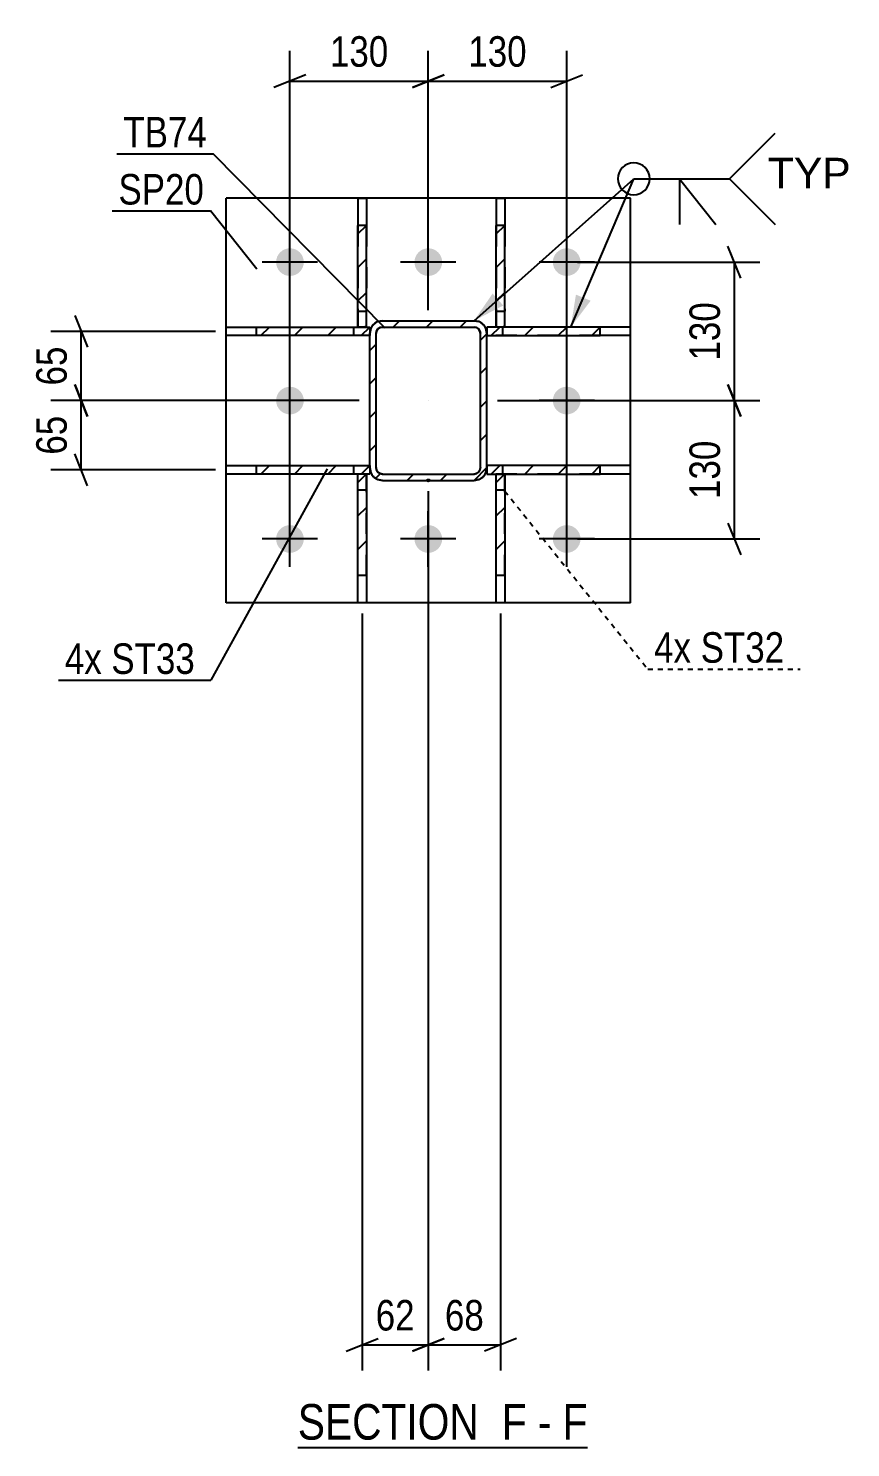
# Model space of a CAD drawing. Header units: millimetres. Extents: x 0 to 1797, y -6 to 560.
# Drawn here: x 1369.2 to 1446.4, y -5.5 to 127.7 of the extents above; entities that cross this region are included whole.
import ezdxf

# ---------------------------------------------------------------- set-up
doc = ezdxf.new("R2010")
doc.units = ezdxf.units.MM
for name, pattern in [('DXK_LINE_DOT2', [3.9198, 1.9599, -1.9599]), ('DXK_LINE_DOT3', [5.9187, 2.979, -0.9799, 0.9799, -0.9799]), ('DXK_LINE_DOT4', [0.9408, 0.4704, -0.4704])]:
    doc.linetypes.add(name, pattern=pattern)
doc.styles.add('Arial', font='ARIAL.TTF', dxfattribs={"height": 0.2})
doc.styles.add('Arial Narrow', font='ARIALN.TTF', dxfattribs={"height": 0.2})

# ---------------------------------------------------------------- blocks, each defined once
blk = doc.blocks.new('Unknown-814276781-17 - 2254')
at = {"color": 6, "linetype": 'Continuous'}
blk.add_line((1394.48, -5.54), (1421.7, -5.54), dxfattribs=at)
at = {"color": 0, "linetype": 'Continuous'}
for points in [[(1412.59, -4.79), (1412.59, -1.29), (1394.48, -1.29), (1394.48, -4.79)], [(1415.98, -4.79), (1415.98, -1.29), (1413.64, -1.29), (1413.64, -4.79)], [(1418.31, -4.79), (1418.31, -1.29), (1417.03, -1.29), (1417.03, -4.79)], [(1421.7, -4.79), (1421.7, -1.29), (1419.36, -1.29), (1419.36, -4.79)]]:
    blk.add_wipeout(points, dxfattribs=at)
at = {"color": 7, "linetype": 'Continuous', "style": 'Arial Narrow'}
for s, p in [('SECTION ', (1394.48, -4.79)), ('F', (1413.64, -4.79)), ('F', (1419.36, -4.79)), ('-', (1417.03, -4.79))]:
    blk.add_text(s, height=3.34, dxfattribs=at).set_placement(p)
blk = doc.blocks.new('Part-814276781-2403 - 2254')
at = {"linetype": 'Continuous'}
h = blk.add_hatch(dxfattribs=at)
h.set_pattern_fill('', scale=0.7, style=0, pattern_type=0)
h.set_pattern_definition([(45, (1413.9218, 109.2343), (-1.57154, 1.57154), [])])
h.paths.add_polyline_path([(1413.92, 99.7), (1413.92, 109.23), (1413.12, 109.23), (1413.12, 99.7)])
at = {"color": 2, "linetype": 'Continuous'}
for p, q in [((1413.12, 111.79), (1413.12, 109.23)), ((1413.12, 111.79), (1413.92, 111.79)), ((1413.92, 111.79), (1413.92, 109.23)), ((1413.12, 99.7), (1413.12, 109.23)), ((1413.92, 109.23), (1413.12, 109.23)), ((1413.92, 99.7), (1413.92, 109.23)), ((1413.12, 99.7), (1413.92, 99.7))]:
    blk.add_line(p, q, dxfattribs=at)
at = {"color": 7, "linetype": 'DXK_LINE_DOT2'}
for p, q in [((1413.12, 109.23), (1413.12, 99.7)), ((1413.92, 109.23), (1413.92, 101.2)), ((1413.12, 101.2), (1413.92, 101.2)), ((1413.92, 99.7), (1413.92, 101.2)), ((1413.12, 99.7), (1413.92, 99.7))]:
    blk.add_line(p, q, dxfattribs=at)
blk = doc.blocks.new('Bolt-814276781-2282 - 2254')
at = {"linetype": 'Continuous'}
for points in [[(1392.44, 105.79, -1), (1395.04, 105.79, -1)], [(1405.44, 105.79, -1), (1408.04, 105.79, -1)], [(1418.44, 105.79, -1), (1421.04, 105.79, -1)], [(1392.44, 92.79, -1), (1395.04, 92.79, -1)], [(1418.44, 92.79, -1), (1421.04, 92.79, -1)], [(1392.44, 79.79, -1), (1395.04, 79.79, -1)], [(1405.44, 79.79, -1), (1408.04, 79.79, -1)], [(1418.44, 79.79, -1), (1421.04, 79.79, -1)]]:
    blk.add_hatch(color=1, dxfattribs=at).paths.add_polyline_path(points)
at = {"color": 1, "linetype": 'Continuous'}
for p, q in [((1393.74, 103.19), (1393.74, 108.39)), ((1406.74, 103.19), (1406.74, 108.39)), ((1419.74, 103.19), (1419.74, 108.39)), ((1396.34, 105.79), (1391.14, 105.79)), ((1409.34, 105.79), (1404.14, 105.79)), ((1422.34, 105.79), (1417.14, 105.79)), ((1393.74, 90.19), (1393.74, 95.39)), ((1419.74, 90.19), (1419.74, 95.39)), ((1396.34, 92.79), (1391.14, 92.79)), ((1422.34, 92.79), (1417.14, 92.79)), ((1393.74, 77.19), (1393.74, 82.39)), ((1406.74, 77.19), (1406.74, 82.39)), ((1419.74, 77.19), (1419.74, 82.39)), ((1396.34, 79.79), (1391.14, 79.79)), ((1409.34, 79.79), (1404.14, 79.79)), ((1422.34, 79.79), (1417.14, 79.79))]:
    blk.add_line(p, q, dxfattribs=at)
blk = doc.blocks.new('Part-814276781-2335 - 2254')
at = {"linetype": 'Continuous'}
h = blk.add_hatch(dxfattribs=at)
h.set_pattern_fill('', scale=0.7, style=0, pattern_type=0)
h.set_pattern_definition([(45, (1422.8858, 86.6881), (-1.57154, 1.57154), [])])
h.paths.add_polyline_path([(1422.89, 85.89), (1422.89, 86.69), (1412.24, 86.69), (1412.24, 85.89)])
at = {"color": 7, "linetype": 'DXK_LINE_DOT2'}
for p, q in [((1422.89, 86.69), (1412.24, 86.69)), ((1412.24, 86.69), (1412.24, 85.89)), ((1413.74, 85.89), (1413.74, 86.69)), ((1422.89, 85.89), (1412.24, 85.89))]:
    blk.add_line(p, q, dxfattribs=at)
at = {"color": 2, "linetype": 'Continuous'}
for p, q in [((1422.89, 86.69), (1412.24, 86.69)), ((1412.24, 86.69), (1412.24, 85.89)), ((1425.74, 86.69), (1422.89, 86.69)), ((1422.89, 85.89), (1422.89, 86.69)), ((1425.74, 85.89), (1425.74, 86.69)), ((1412.24, 85.89), (1422.89, 85.89)), ((1425.74, 85.89), (1422.89, 85.89))]:
    blk.add_line(p, q, dxfattribs=at)
blk = doc.blocks.new('Part-814276781-2319 - 2254')
at = {"color": 2, "linetype": 'Continuous'}
for p, q in [((1387.74, 73.79), (1387.74, 111.79)), ((1425.74, 111.79), (1387.74, 111.79)), ((1425.74, 73.79), (1425.74, 111.79)), ((1425.74, 73.79), (1387.74, 73.79))]:
    blk.add_line(p, q, dxfattribs=at)
blk = doc.blocks.new('Part-814276781-2340 - 2254')
at = {"linetype": 'Continuous'}
h = blk.add_hatch(dxfattribs=at)
h.set_pattern_fill('', scale=0.7, style=0, pattern_type=0)
h.set_pattern_definition([(45, (1422.8858, 99.6881), (-1.57154, 1.57154), [])])
h.paths.add_polyline_path([(1422.89, 98.89), (1422.89, 99.69), (1412.24, 99.69), (1412.24, 98.89)])
at = {"color": 7, "linetype": 'DXK_LINE_DOT2'}
for p, q in [((1422.89, 99.69), (1412.24, 99.69)), ((1412.24, 99.69), (1412.24, 98.89)), ((1422.89, 98.89), (1412.24, 98.89)), ((1413.74, 98.89), (1413.74, 99.69))]:
    blk.add_line(p, q, dxfattribs=at)
at = {"color": 2, "linetype": 'Continuous'}
for p, q in [((1422.89, 99.69), (1412.24, 99.69)), ((1412.24, 99.69), (1412.24, 98.89)), ((1412.24, 98.89), (1422.89, 98.89)), ((1425.74, 99.69), (1422.89, 99.69)), ((1422.89, 98.89), (1422.89, 99.69)), ((1425.74, 98.89), (1422.89, 98.89)), ((1425.74, 98.89), (1425.74, 99.69))]:
    blk.add_line(p, q, dxfattribs=at)
blk = doc.blocks.new('Part-814276781-2341 - 2254')
at = {"linetype": 'Continuous'}
h = blk.add_hatch(dxfattribs=at)
h.set_pattern_fill('', scale=0.7, style=0, pattern_type=0)
h.set_pattern_definition([(45, (1401.2377, 86.6879), (-1.57154, 1.57154), [])])
h.paths.add_polyline_path([(1401.24, 85.89), (1401.24, 86.69), (1390.59, 86.69), (1390.59, 85.89)])
at = {"color": 2, "linetype": 'Continuous'}
for p, q in [((1387.74, 85.89), (1387.74, 86.69)), ((1387.74, 86.69), (1390.59, 86.69)), ((1390.59, 86.69), (1401.24, 86.69)), ((1390.59, 85.89), (1390.59, 86.69)), ((1401.24, 86.69), (1401.24, 85.89)), ((1390.59, 85.89), (1387.74, 85.89)), ((1401.24, 85.89), (1390.59, 85.89))]:
    blk.add_line(p, q, dxfattribs=at)
at = {"color": 7, "linetype": 'DXK_LINE_DOT2'}
for p, q in [((1390.59, 86.69), (1401.24, 86.69)), ((1399.74, 85.89), (1399.74, 86.69)), ((1401.24, 86.69), (1401.24, 85.89)), ((1401.24, 85.89), (1390.59, 85.89))]:
    blk.add_line(p, q, dxfattribs=at)
blk = doc.blocks.new('Part-814276781-2342 - 2254')
at = {"linetype": 'Continuous'}
h = blk.add_hatch(dxfattribs=at)
h.set_pattern_fill('', scale=0.7, style=0, pattern_type=0)
h.set_pattern_definition([(45, (1401.2377, 99.6879), (-1.57154, 1.57154), [])])
h.paths.add_polyline_path([(1401.24, 98.89), (1401.24, 99.69), (1390.59, 99.69), (1390.59, 98.89)])
at = {"color": 2, "linetype": 'Continuous'}
for p, q in [((1387.74, 98.89), (1387.74, 99.69)), ((1387.74, 99.69), (1390.59, 99.69)), ((1390.59, 98.89), (1387.74, 98.89)), ((1390.59, 99.69), (1401.24, 99.69)), ((1390.59, 98.89), (1390.59, 99.69)), ((1401.24, 98.89), (1390.59, 98.89)), ((1401.24, 99.69), (1401.24, 98.89))]:
    blk.add_line(p, q, dxfattribs=at)
at = {"color": 7, "linetype": 'DXK_LINE_DOT2'}
for p, q in [((1390.59, 99.69), (1401.24, 99.69)), ((1401.24, 98.89), (1390.59, 98.89)), ((1399.74, 98.89), (1399.74, 99.69)), ((1401.24, 99.69), (1401.24, 98.89))]:
    blk.add_line(p, q, dxfattribs=at)
blk = doc.blocks.new('Part-814276781-2357 - 2254')
at = {"linetype": 'Continuous'}
h = blk.add_hatch(dxfattribs=at)
h.set_pattern_fill('', scale=0.7, style=0, pattern_type=0)
h.set_pattern_definition([(45, (1400.9228, 85.898), (-1.57154, 1.57154), [])])
h.paths.add_polyline_path([(1400.92, 76.35), (1400.92, 85.9), (1400.12, 85.9), (1400.12, 76.35)])
at = {"color": 7, "linetype": 'DXK_LINE_DOT2'}
for p, q in [((1400.12, 84.4), (1400.12, 85.9)), ((1400.12, 85.9), (1400.92, 85.9)), ((1400.92, 76.35), (1400.92, 85.9)), ((1400.12, 84.4), (1400.92, 84.4)), ((1400.12, 76.35), (1400.12, 84.4))]:
    blk.add_line(p, q, dxfattribs=at)
at = {"color": 2, "linetype": 'Continuous'}
for p, q in [((1400.12, 76.35), (1400.12, 85.9)), ((1400.12, 85.9), (1400.92, 85.9)), ((1400.92, 85.9), (1400.92, 76.35)), ((1400.12, 73.79), (1400.12, 76.35)), ((1400.92, 76.35), (1400.12, 76.35)), ((1400.92, 76.35), (1400.92, 73.79)), ((1400.92, 73.79), (1400.12, 73.79))]:
    blk.add_line(p, q, dxfattribs=at)
blk = doc.blocks.new('Part-814276781-2397 - 2254')
at = {"linetype": 'Continuous'}
h = blk.add_hatch(dxfattribs=at)
h.set_pattern_fill('', scale=0.7, style=0, pattern_type=0)
h.set_pattern_definition([(45, (1413.9222, 85.898), (-1.57154, 1.57154), [])])
h.paths.add_polyline_path([(1413.92, 76.35), (1413.92, 85.9), (1413.12, 85.9), (1413.12, 76.35)])
at = {"color": 7, "linetype": 'DXK_LINE_DOT2'}
for p, q in [((1413.12, 84.4), (1413.12, 85.9)), ((1413.12, 85.9), (1413.92, 85.9)), ((1413.92, 76.35), (1413.92, 85.9)), ((1413.12, 84.4), (1413.92, 84.4)), ((1413.12, 76.35), (1413.12, 84.4))]:
    blk.add_line(p, q, dxfattribs=at)
at = {"color": 2, "linetype": 'Continuous'}
for p, q in [((1413.12, 76.35), (1413.12, 85.9)), ((1413.12, 85.9), (1413.92, 85.9)), ((1413.92, 85.9), (1413.92, 76.35)), ((1413.12, 73.79), (1413.12, 76.35)), ((1413.92, 76.35), (1413.12, 76.35)), ((1413.92, 76.35), (1413.92, 73.79)), ((1413.92, 73.79), (1413.12, 73.79))]:
    blk.add_line(p, q, dxfattribs=at)
blk = doc.blocks.new('Part-814276781-2402 - 2254')
at = {"linetype": 'Continuous'}
h = blk.add_hatch(dxfattribs=at)
h.set_pattern_fill('', scale=0.7, style=0, pattern_type=0)
h.set_pattern_definition([(45, (1400.9223, 109.2343), (-1.57154, 1.57154), [])])
h.paths.add_polyline_path([(1400.92, 99.7), (1400.92, 109.23), (1400.12, 109.23), (1400.12, 99.7)])
at = {"color": 2, "linetype": 'Continuous'}
for p, q in [((1400.12, 111.79), (1400.12, 109.23)), ((1400.12, 111.79), (1400.92, 111.79)), ((1400.92, 111.79), (1400.92, 109.23)), ((1400.12, 99.7), (1400.12, 109.23)), ((1400.92, 109.23), (1400.12, 109.23)), ((1400.92, 99.7), (1400.92, 109.23)), ((1400.12, 99.7), (1400.92, 99.7))]:
    blk.add_line(p, q, dxfattribs=at)
at = {"color": 7, "linetype": 'DXK_LINE_DOT2'}
for p, q in [((1400.12, 109.23), (1400.12, 99.7)), ((1400.92, 109.23), (1400.92, 101.2)), ((1400.12, 101.2), (1400.92, 101.2)), ((1400.92, 99.7), (1400.92, 101.2)), ((1400.12, 99.7), (1400.92, 99.7))]:
    blk.add_line(p, q, dxfattribs=at)
blk = doc.blocks.new('Part-814276781-2416 - 2254')
at = {"linetype": 'Continuous'}
h = blk.add_hatch(dxfattribs=at)
h.set_pattern_fill('', scale=0.7, style=0, pattern_type=0)
h.set_pattern_definition([(45, (1412.2377, 86.4907), (-1.57154, 1.57154), [])])
h.paths.add_polyline_path([(1412.15, 86.03), (1412.24, 86.49), (1412.24, 99.09), (1412.15, 99.55), (1411.89, 99.94), (1411.5, 100.2), (1411.04, 100.29), (1402.44, 100.29), (1401.98, 100.2), (1401.59, 99.94), (1401.33, 99.55), (1401.24, 99.09), (1401.24, 86.49), (1401.33, 86.03), (1401.59, 85.64), (1401.98, 85.38), (1402.44, 85.29), (1411.04, 85.29), (1411.5, 85.38), (1411.89, 85.64)])
h.paths.add_polyline_path([(1411.27, 85.94), (1411.04, 85.89), (1402.44, 85.89), (1402.21, 85.94), (1402.01, 86.07), (1401.88, 86.26), (1401.84, 86.49), (1401.84, 99.09), (1401.88, 99.32), (1402.01, 99.51), (1402.21, 99.65), (1402.44, 99.69), (1411.04, 99.69), (1411.27, 99.65), (1411.46, 99.51), (1411.59, 99.32), (1411.64, 99.09), (1411.64, 86.49), (1411.59, 86.26), (1411.46, 86.07)])
blk.add_hatch(color=30, dxfattribs=at).paths.add_polyline_path([(1406.74, 85.19, -1), (1406.74, 85.39, -1)])
at = {"color": 7, "linetype": 'DXK_LINE_DOT2'}
for p, q in [((1401.98, 100.2), (1402.44, 100.29)), ((1402.44, 100.29), (1411.04, 100.29)), ((1411.04, 100.29), (1411.5, 100.2)), ((1401.24, 99.09), (1401.33, 99.55)), ((1401.24, 86.49), (1401.24, 99.09)), ((1401.88, 99.32), (1401.84, 99.09)), ((1401.84, 86.49), (1401.84, 99.09)), ((1402.01, 99.51), (1401.88, 99.32)), ((1402.21, 99.65), (1402.01, 99.51)), ((1402.44, 99.69), (1402.21, 99.65)), ((1402.44, 99.69), (1411.04, 99.69)), ((1411.27, 99.65), (1411.04, 99.69)), ((1411.46, 99.51), (1411.27, 99.65)), ((1411.59, 99.32), (1411.46, 99.51)), ((1411.64, 99.09), (1411.59, 99.32)), ((1411.64, 86.49), (1411.64, 99.09)), ((1412.15, 99.55), (1412.24, 99.09)), ((1412.24, 86.49), (1412.24, 99.09)), ((1401.33, 86.03), (1401.24, 86.49)), ((1401.84, 86.49), (1401.88, 86.26)), ((1401.88, 86.26), (1402.01, 86.07)), ((1402.44, 85.29), (1401.98, 85.38)), ((1402.01, 86.07), (1402.21, 85.94)), ((1402.21, 85.94), (1402.44, 85.89)), ((1402.44, 85.89), (1411.04, 85.89)), ((1411.04, 85.89), (1411.27, 85.94)), ((1411.5, 85.38), (1411.04, 85.29)), ((1411.27, 85.94), (1411.46, 86.07)), ((1411.46, 86.07), (1411.59, 86.26)), ((1411.59, 86.26), (1411.64, 86.49)), ((1412.24, 86.49), (1412.15, 86.03)), ((1402.44, 85.29), (1411.04, 85.29))]:
    blk.add_line(p, q, dxfattribs=at)
at = {"color": 2, "linetype": 'Continuous'}
for p, q in [((1402.44, 100.29), (1401.98, 100.2)), ((1402.44, 100.29), (1411.04, 100.29)), ((1411.5, 100.2), (1411.04, 100.29)), ((1401.33, 99.55), (1401.24, 99.09)), ((1401.24, 86.49), (1401.24, 99.09)), ((1401.84, 99.09), (1401.88, 99.32)), ((1401.84, 86.49), (1401.84, 99.09)), ((1401.88, 99.32), (1402.01, 99.51)), ((1402.01, 99.51), (1402.21, 99.65)), ((1402.21, 99.65), (1402.44, 99.69)), ((1402.44, 99.69), (1411.04, 99.69)), ((1411.04, 99.69), (1411.27, 99.65)), ((1411.27, 99.65), (1411.46, 99.51)), ((1411.46, 99.51), (1411.59, 99.32)), ((1411.59, 99.32), (1411.64, 99.09)), ((1411.64, 86.49), (1411.64, 99.09)), ((1412.24, 99.09), (1412.15, 99.55)), ((1412.24, 86.49), (1412.24, 99.09)), ((1401.24, 86.49), (1401.33, 86.03)), ((1401.88, 86.26), (1401.84, 86.49)), ((1402.01, 86.07), (1401.88, 86.26)), ((1401.98, 85.38), (1402.44, 85.29)), ((1402.21, 85.94), (1402.01, 86.07)), ((1402.44, 85.89), (1402.21, 85.94)), ((1402.44, 85.89), (1411.04, 85.89)), ((1411.27, 85.94), (1411.04, 85.89)), ((1411.04, 85.29), (1411.5, 85.38)), ((1411.46, 86.07), (1411.27, 85.94)), ((1411.59, 86.26), (1411.46, 86.07)), ((1411.64, 86.49), (1411.59, 86.26)), ((1412.15, 86.03), (1412.24, 86.49)), ((1402.44, 85.29), (1411.04, 85.29))]:
    blk.add_line(p, q, dxfattribs=at)
at = {"color": 7, "linetype": 'DXK_LINE_DOT3'}
blk.add_line((1406.74, 92.79), (1406.74, 92.79), dxfattribs=at)
at = {"color": 30, "linetype": 'DXK_LINE_DOT3'}
blk.add_line((1406.74, 85.29), (1406.74, 85.29), dxfattribs=at)
at = {"color": 30, "linetype": 'Continuous'}
blk.add_circle((1406.74, 85.29), 0.1, dxfattribs=at)
at = {"color": 7, "linetype": 'DXK_LINE_DOT2'}
for centre, start, end in [((1402.44, 99.09), 112.5, 157.5), ((1411.04, 99.09), 22.5, 67.5), ((1402.44, 86.49), 202.5, 247.5), ((1411.04, 86.49), 292.5, 337.5)]:
    blk.add_arc(centre, 1.2, start, end, dxfattribs=at)
at = {"color": 2, "linetype": 'Continuous'}
for centre, start, end in [((1402.44, 99.09), 112.5, 157.5), ((1411.04, 99.09), 22.5, 67.5), ((1402.44, 86.49), 202.5, 247.5), ((1411.04, 86.49), 292.5, 337.5)]:
    blk.add_arc(centre, 1.2, start, end, dxfattribs=at)
blk = doc.blocks.new('StraightDimension-814276781-2469 - 2254')
at = {"color": 7, "linetype": 'Continuous'}
for p, q in [((1436.09, 104.29), (1434.89, 107.29)), ((1420.74, 105.79), (1437.89, 105.79)), ((1435.49, 92.79), (1435.49, 105.79)), ((1434.89, 94.29), (1436.09, 91.29)), ((1413.24, 92.79), (1437.89, 92.79))]:
    blk.add_line(p, q, dxfattribs=at)
at = {"color": 0}
blk.add_wipeout([(1434.74, 102.63), (1430.54, 102.63), (1430.54, 95.95), (1434.74, 95.95)], dxfattribs=at)
at = {"color": 3, "style": 'Arial Narrow'}
blk.add_text('130', height=2.863, rotation=90.0002, dxfattribs=at).set_placement((1434.14, 96.55))
blk = doc.blocks.new('StraightDimension-814276781-2519 - 2254')
at = {"color": 7, "linetype": 'Continuous'}
for p, q in [((1393.74, 80.79), (1393.74, 125.64)), ((1406.74, 101.29), (1406.74, 125.64)), ((1395.24, 123.39), (1392.24, 122.19)), ((1393.74, 122.79), (1406.74, 122.79)), ((1405.24, 122.19), (1408.24, 123.39))]:
    blk.add_line(p, q, dxfattribs=at)
at = {"color": 0}
blk.add_wipeout([(1403.58, 123.54), (1403.58, 127.74), (1396.9, 127.74), (1396.9, 123.54)], dxfattribs=at)
at = {"color": 3, "style": 'Arial Narrow'}
blk.add_text('130', height=2.863, dxfattribs=at).set_placement((1397.5, 124.14))
blk = doc.blocks.new('StraightDimension-814276781-2456 - 2254')
at = {"color": 7, "linetype": 'Continuous'}
for p, q in [((1373.52, 100.79), (1374.72, 97.79)), ((1386.74, 99.29), (1371.27, 99.29)), ((1374.12, 92.79), (1374.12, 99.29)), ((1374.72, 91.29), (1373.52, 94.29)), ((1400.24, 92.79), (1371.27, 92.79))]:
    blk.add_line(p, q, dxfattribs=at)
at = {"color": 0}
blk.add_wipeout([(1373.37, 98.47), (1369.17, 98.47), (1369.17, 93.61), (1373.37, 93.61)], dxfattribs=at)
at = {"color": 3, "style": 'Arial Narrow'}
blk.add_text('65', height=2.863, rotation=90.0002, dxfattribs=at).set_placement((1372.77, 94.21))
blk = doc.blocks.new('StraightDimension-814276781-2462 - 2254')
at = {"color": 7, "linetype": 'Continuous'}
for p, q in [((1373.52, 94.29), (1374.72, 91.29)), ((1400.24, 92.79), (1371.27, 92.79)), ((1374.12, 86.29), (1374.12, 92.79)), ((1374.72, 84.79), (1373.52, 87.79)), ((1386.74, 86.29), (1371.27, 86.29))]:
    blk.add_line(p, q, dxfattribs=at)
at = {"color": 0}
blk.add_wipeout([(1373.37, 91.97), (1369.17, 91.97), (1369.17, 87.11), (1373.37, 87.11)], dxfattribs=at)
at = {"color": 3, "style": 'Arial Narrow'}
blk.add_text('65', height=2.863, rotation=90.0002, dxfattribs=at).set_placement((1372.77, 87.71))
blk = doc.blocks.new('StraightDimension-814276781-2479 - 2254')
at = {"color": 7, "linetype": 'Continuous'}
for p, q in [((1436.09, 91.29), (1434.89, 94.29)), ((1413.24, 92.79), (1437.89, 92.79)), ((1435.49, 79.79), (1435.49, 92.79)), ((1434.89, 81.29), (1436.09, 78.29)), ((1420.74, 79.79), (1437.89, 79.79))]:
    blk.add_line(p, q, dxfattribs=at)
at = {"color": 0}
blk.add_wipeout([(1434.74, 89.63), (1430.54, 89.63), (1430.54, 82.95), (1434.74, 82.95)], dxfattribs=at)
at = {"color": 3, "style": 'Arial Narrow'}
blk.add_text('130', height=2.863, rotation=90.0002, dxfattribs=at).set_placement((1434.14, 83.55))
blk = doc.blocks.new('StraightDimension-814276781-2490 - 2254')
at = {"color": 7, "linetype": 'Continuous'}
for p, q in [((1406.74, 84.29), (1406.74, 1.71)), ((1400.52, 72.79), (1400.52, 1.71)), ((1399.02, 3.51), (1402.02, 4.71)), ((1400.52, 4.11), (1406.74, 4.11)), ((1408.24, 4.71), (1405.24, 3.51))]:
    blk.add_line(p, q, dxfattribs=at)
at = {"color": 0}
blk.add_wipeout([(1406.06, 4.86), (1406.06, 9.06), (1401.2, 9.06), (1401.2, 4.86)], dxfattribs=at)
at = {"color": 3, "style": 'Arial Narrow'}
blk.add_text('62', height=2.863, dxfattribs=at).set_placement((1401.8, 5.46))
blk = doc.blocks.new('StraightDimension-814276781-2499 - 2254')
at = {"color": 7, "linetype": 'Continuous'}
for p, q in [((1406.74, 84.29), (1406.74, 1.71)), ((1413.52, 72.79), (1413.52, 1.71)), ((1405.24, 3.51), (1408.24, 4.71)), ((1406.74, 4.11), (1413.52, 4.11)), ((1415.02, 4.71), (1412.02, 3.51))]:
    blk.add_line(p, q, dxfattribs=at)
at = {"color": 0}
blk.add_wipeout([(1412.56, 4.86), (1412.56, 9.06), (1407.7, 9.06), (1407.7, 4.86)], dxfattribs=at)
at = {"color": 3, "style": 'Arial Narrow'}
blk.add_text('68', height=2.863, dxfattribs=at).set_placement((1408.3, 5.46))
blk = doc.blocks.new('StraightDimension-814276781-2510 - 2254')
at = {"color": 7, "linetype": 'Continuous'}
for p, q in [((1406.74, 101.29), (1406.74, 125.64)), ((1419.74, 80.79), (1419.74, 125.64)), ((1408.24, 123.39), (1405.24, 122.19)), ((1406.74, 122.79), (1419.74, 122.79)), ((1418.24, 122.19), (1421.24, 123.39))]:
    blk.add_line(p, q, dxfattribs=at)
at = {"color": 0}
blk.add_wipeout([(1416.58, 123.54), (1416.58, 127.74), (1409.9, 127.74), (1409.9, 123.54)], dxfattribs=at)
at = {"color": 3, "style": 'Arial Narrow'}
blk.add_text('130', height=2.863, dxfattribs=at).set_placement((1410.5, 124.14))
blk = doc.blocks.new('Mark-814276781-2315 - 2254')
at = {"color": 0}
blk.add_wipeout([(1385.67, 111.2), (1385.67, 114.2), (1377.63, 114.2), (1377.63, 111.2)], dxfattribs=at)
blk.add_wipeout([(1385.67, 111.2), (1385.67, 114.2), (1377.63, 114.2), (1377.63, 111.2)], dxfattribs=at)
at = {"color": 30, "linetype": 'Continuous'}
for p in [(1377.03, 110.6), (1390.62, 105.13)]:
    blk.add_line(p, (1386.27, 110.6), dxfattribs=at)
at = {"color": 3, "style": 'Arial Narrow'}
blk.add_text('SP20', height=2.863, dxfattribs=at).set_placement((1377.63, 111.2))
blk = doc.blocks.new('Mark-814276781-2412 - 2254')
at = {"color": 0}
blk.add_wipeout([(1385.94, 116.56), (1385.94, 119.56), (1378.09, 119.56), (1378.09, 116.56)], dxfattribs=at)
blk.add_wipeout([(1385.94, 116.56), (1385.94, 119.56), (1378.09, 119.56), (1378.09, 116.56)], dxfattribs=at)
at = {"color": 30, "linetype": 'Continuous'}
for p in [(1377.49, 115.96), (1402.69, 99.58)]:
    blk.add_line(p, (1386.54, 115.96), dxfattribs=at)
at = {"color": 3, "style": 'Arial Narrow'}
blk.add_text('TB74', height=2.863, dxfattribs=at).set_placement((1378.09, 116.56))
blk = doc.blocks.new('WeldMark-814276781-2528 - 2254')
at = {"linetype": 'Continuous'}
for points in [[(1413.78, 101.72), (1411.04, 100.29), (1412.78, 102.84)], [(1421.99, 102.16), (1420.12, 99.69), (1420.61, 102.74)]]:
    blk.add_hatch(color=30, dxfattribs=at).paths.add_polyline_path(points)
at = {"color": 30, "linetype": 'Continuous'}
for p, q in [((1411.04, 100.29), (1426.04, 113.62)), ((1420.12, 99.69), (1426.04, 113.62)), ((1426.04, 113.62), (1435.04, 113.62))]:
    blk.add_line(p, q, dxfattribs=at)
at = {"color": 3, "linetype": 'Continuous'}
for q in [(1433.75, 109.33), (1430.33, 109.33)]:
    blk.add_line((1430.33, 113.62), q, dxfattribs=at)
for start, end in [(90, 270), (270, 90)]:
    blk.add_arc((1426.04, 113.62), 1.5, start, end, dxfattribs=at)
at = {"color": 0, "linetype": 'Continuous'}
blk.add_wipeout([(1446.42, 112.72), (1446.42, 115.72), (1438.64, 115.72), (1438.64, 112.72)], dxfattribs=at)
blk.add_wipeout([(1446.42, 112.72), (1446.42, 115.72), (1438.64, 115.72), (1438.64, 112.72)], dxfattribs=at)
at = {"color": 3, "linetype": 'Continuous'}
for q in [(1439.33, 117.9), (1439.33, 109.33)]:
    blk.add_line((1435.04, 113.62), q, dxfattribs=at)
at = {"color": 3, "linetype": 'Continuous', "style": 'Arial'}
blk.add_text('TYP', height=2.865, dxfattribs=at).set_placement((1438.64, 112.72))
blk = doc.blocks.new('MarkSet-814276781-2578 - 2254')
at = {"color": 30, "linetype": 'Continuous'}
blk.add_line((1397.25, 86.37), (1386.32, 66.52), dxfattribs=at)
at = {"color": 0}
for points in [[(1376.06, 67.12), (1376.06, 70.12), (1372.59, 70.12), (1372.59, 67.12)], [(1384.82, 67.12), (1384.82, 70.12), (1376.96, 70.12), (1376.96, 67.12)]]:
    blk.add_wipeout(points, dxfattribs=at)
for points in [[(1376.06, 67.12), (1376.06, 70.12), (1372.59, 70.12), (1372.59, 67.12)], [(1384.82, 67.12), (1384.82, 70.12), (1376.96, 70.12), (1376.96, 67.12)]]:
    blk.add_wipeout(points, dxfattribs=at)
at = {"color": 30, "linetype": 'Continuous'}
blk.add_line((1371.99, 66.52), (1386.32, 66.52), dxfattribs=at)
at = {"color": 3, "style": 'Arial Narrow'}
for s, p in [('4x', (1372.59, 67.12)), ('ST33', (1376.96, 67.12))]:
    blk.add_text(s, height=2.863, dxfattribs=at).set_placement(p)
blk = doc.blocks.new('MarkSet-814276781-2608 - 2254')
at = {"color": 0}
for points in [[(1431.43, 68.17), (1431.43, 71.17), (1427.95, 71.17), (1427.95, 68.17)], [(1440.18, 68.17), (1440.18, 71.17), (1432.33, 71.17), (1432.33, 68.17)]]:
    blk.add_wipeout(points, dxfattribs=at)
for points in [[(1431.43, 68.17), (1431.43, 71.17), (1427.95, 71.17), (1427.95, 68.17)], [(1440.18, 68.17), (1440.18, 71.17), (1432.33, 71.17), (1432.33, 68.17)]]:
    blk.add_wipeout(points, dxfattribs=at)
at = {"color": 30, "linetype": 'DXK_LINE_DOT4'}
for p, q in [((1413.92, 84.29), (1427.35, 67.57)), ((1427.35, 67.57), (1441.68, 67.57))]:
    blk.add_line(p, q, dxfattribs=at)
at = {"color": 3, "style": 'Arial Narrow'}
for s, p in [('4x', (1427.95, 68.17)), ('ST32', (1432.33, 68.17))]:
    blk.add_text(s, height=2.863, dxfattribs=at).set_placement(p)

msp = doc.modelspace()

# ---------------------------------------------------------------- block references
for name in ['Part-814276781-2319 - 2254', 'Part-814276781-2402 - 2254', 'Part-814276781-2403 - 2254', 'Bolt-814276781-2282 - 2254', 'Part-814276781-2416 - 2254', 'Part-814276781-2342 - 2254', 'Part-814276781-2340 - 2254', 'Part-814276781-2341 - 2254', 'Part-814276781-2335 - 2254', 'Part-814276781-2357 - 2254', 'Part-814276781-2397 - 2254', 'Unknown-814276781-17 - 2254']:
    msp.add_blockref(name, (0, 0))

# ---------------------------------------------------------------- next in the draw order: block references
for name in ['StraightDimension-814276781-2519 - 2254', 'Mark-814276781-2315 - 2254', 'StraightDimension-814276781-2469 - 2254']:
    msp.add_blockref(name, (0, 0))

# ---------------------------------------------------------------- next in the draw order: block references
for name in ['StraightDimension-814276781-2456 - 2254', 'StraightDimension-814276781-2479 - 2254']:
    msp.add_blockref(name, (0, 0))

# ---------------------------------------------------------------- next in the draw order: block references
for name in ['Mark-814276781-2412 - 2254', 'StraightDimension-814276781-2462 - 2254']:
    msp.add_blockref(name, (0, 0))

# ---------------------------------------------------------------- next in the draw order: block references
for name in ['MarkSet-814276781-2578 - 2254', 'StraightDimension-814276781-2490 - 2254']:
    msp.add_blockref(name, (0, 0))

# ---------------------------------------------------------------- next in the draw order: block references
msp.add_blockref('StraightDimension-814276781-2499 - 2254', (0, 0))

# ---------------------------------------------------------------- next in the draw order: block references
msp.add_blockref('StraightDimension-814276781-2510 - 2254', (0, 0))

# ---------------------------------------------------------------- next in the draw order: block references
for name in ['WeldMark-814276781-2528 - 2254', 'MarkSet-814276781-2608 - 2254']:
    msp.add_blockref(name, (0, 0))

doc.saveas('drawing.dxf')
